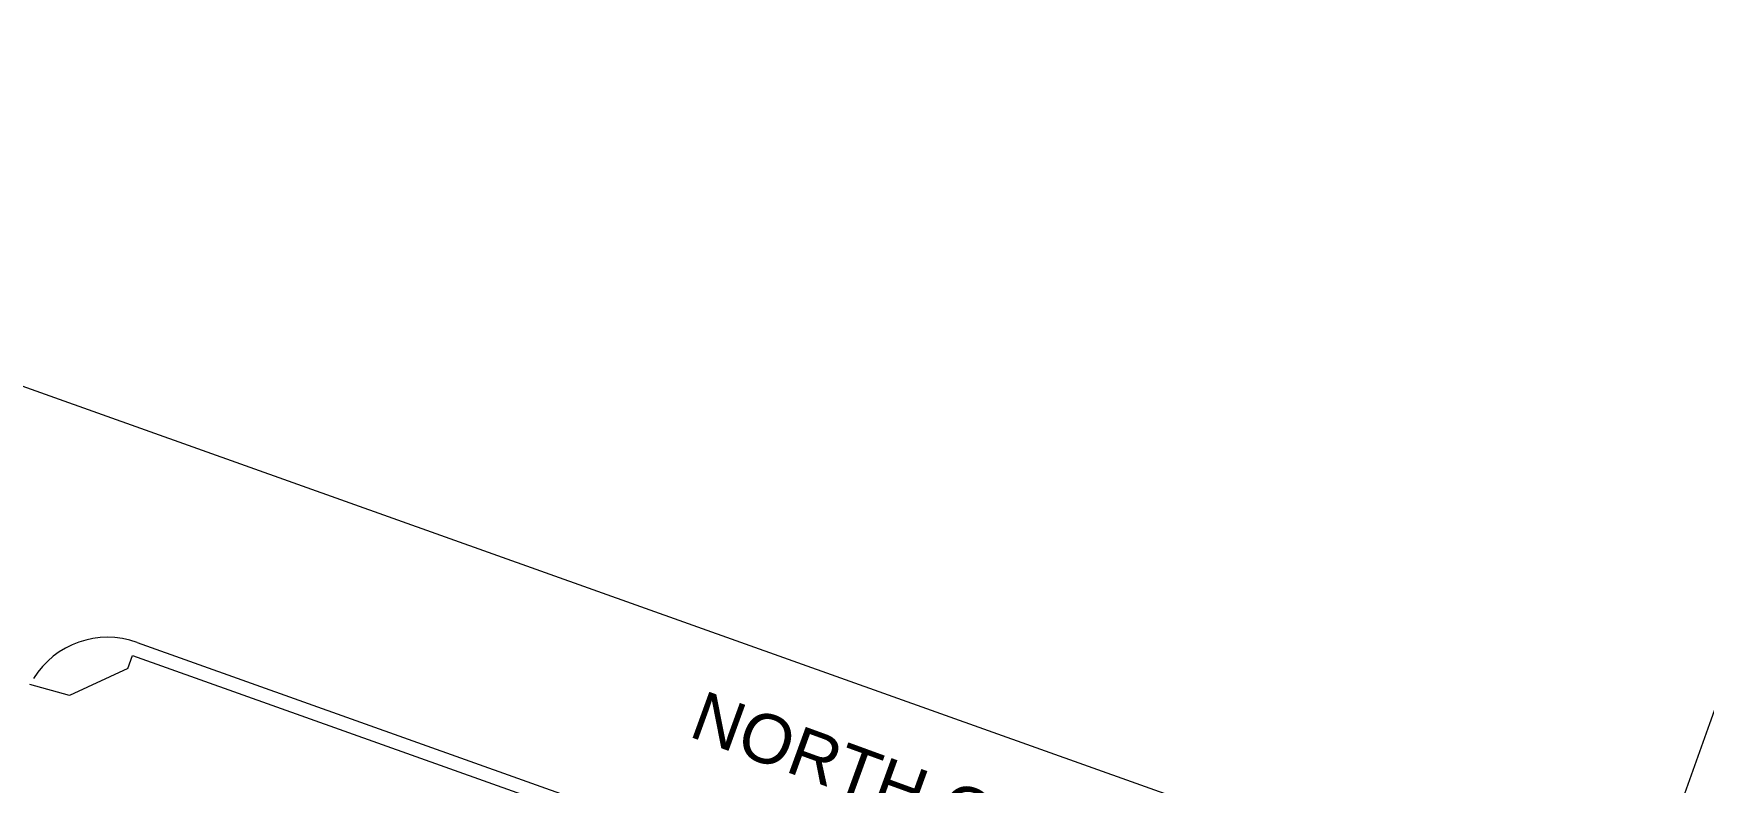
# Model space of a CAD drawing. Header units: feet. Extents: x 6763715 to 6770513, y 1886699 to 1891873.
# Drawn here: x 6766305.8 to 6766783.2, y 1890724.6 to 1890938.9 of the extents above; entities that cross this region are included whole.
import ezdxf

# ---------------------------------------------------------------- set-up
doc = ezdxf.new("R2010")
doc.units = ezdxf.units.FT
doc.header["$LTSCALE"] = 48
doc.header["$MEASUREMENT"] = 0
doc.linetypes.add('PHANTOM2', pattern=[1.25, 0.625, -0.125, 0.125, -0.125, 0.125, -0.125])
for name, color, linetype, lineweight in [('C-PROP', 7, 'PHANTOM2', 0), ('C-ROAD', 5, 'Continuous', 0), ('L-SITE-WALK', 6, 'Continuous', 0)]:
    doc.layers.add(name, color=color, linetype=linetype, lineweight=lineweight)
doc.layers.add('C-ROAD-IDEN', color=7, linetype='Continuous')
doc.styles.get("Standard").update_dxf_attribs({"font": 'arial.ttf'})

msp = doc.modelspace()

# ---------------------------------------------------------------- linework, layer by layer
at = {"layer": 'C-PROP', "ltscale": 0.02, "const_width": 6, "elevation": -178.8009999999999}
msp.add_lwpolyline([(6769012.672318948, 1888295.374669329, 0.1361048893769301), (6767938.827147607, 1887977.763884334, -0.2823868537519414), (6765535.011960359, 1887963.210487848), (6765125.199023341, 1887960.525005917), (6765008.259637998, 1888061.176182), (6763829.051106414, 1890965.3305025), (6763828.781101809, 1890985.958502438), (6763983.434002401, 1891051.428890646), (6764153.834987686, 1890819.547933312), (6764199.850891613, 1890841.999908577), (6764151.795092961, 1891122.836158444, -0.01647219109543954), (6764351.863703489, 1891197.559898398, -0.0003431867193823084), (6765614.041232214, 1891619.044375816, -0.1515732919274202), (6766084.71670162, 1891639.018791427, -4.006424607498245e-05), (6767109.798489642, 1891365.369470985), (6767424.223199004, 1891242.168853522)], format="xyb", dxfattribs=at)
at = {"layer": 'C-ROAD', "lineweight": 0}
for p, q in [((6766188.252406389, 1890878.806449798), (6766735.68400861, 1890683.570131585)), ((6766335.476879411, 1890764.722023119), (6767050.720640438, 1890509.637081074))]:
    msp.add_line(p, q, dxfattribs=at)
at = {"layer": 'C-ROAD'}
msp.add_lwpolyline([(6766767.629191807, 1890698.719425122), (6766774.55172902, 1890712.175972647), (6766785.00303691, 1890741.480849301), (6766797.947795914, 1890777.777221955), (6766813.336991565, 1890820.927656827), (6766823.664716262, 1890843.984878928), (6766836.186100829, 1890863.451122185), (6766849.359743115, 1890878.883431132), (6766861.042798264, 1890889.799257249), (6766875.140586475, 1890900.44745485), (6766888.500193471, 1890908.519336666), (6766903.734547954, 1890915.740336094), (6766925.772180062, 1890922.99762563), (6766944.328091983, 1890926.514822611), (6766964.615333163, 1890927.844638584), (6767006.000625935, 1890927.938775491), (6767201.30480065, 1890928.383023429), (6767219.034190262, 1890931.570699884), (6767228.523625067, 1890939.538739833)], dxfattribs=at)
at = {"layer": 'C-ROAD', "lineweight": 0}
msp.add_arc((6766327.078959884, 1890741.174731392), 25, 70.37170346158071, 148.1288345624107, dxfattribs=at)
msp.add_arc((6766327.078959884, 1890741.174731392), 25, 70.37170346158071, 148.1288345624107, dxfattribs=at)
at = {"layer": 'L-SITE-WALK', "lineweight": 0, "extrusion": (-0.9418916695537463, 0.335916779612535, 0), "elevation": -5738015.422651689}
msp.add_lwpolyline([(-4053813.278975931, -1.086118172303646e-05), (-4053817.16393106, 4.398733284137297e-11)], dxfattribs=at)
at = {"layer": 'L-SITE-WALK', "lineweight": 0}
msp.add_lwpolyline([(6766334.133212285, 1890760.954456442), (6767049.376973317, 1890505.869514397)], dxfattribs=at)
at = {"layer": 'L-SITE-WALK', "lineweight": 0, "elevation": -1.086118172303645e-05}
msp.add_lwpolyline([(6766332.828190669, 1890757.29524957), (6766316.163028821, 1890749.502902289), (6766304.781872386, 1890752.660243055)], dxfattribs=at)

# ---------------------------------------------------------------- texts
at = {"layer": 'C-ROAD-IDEN'}
msp.add_text('NORTH CAMPUS CIRCLE', height=14, rotation=339.999999925873, dxfattribs=at).set_placement((6766492.747867831, 1890737.979555643))

doc.saveas('drawing.dxf')
